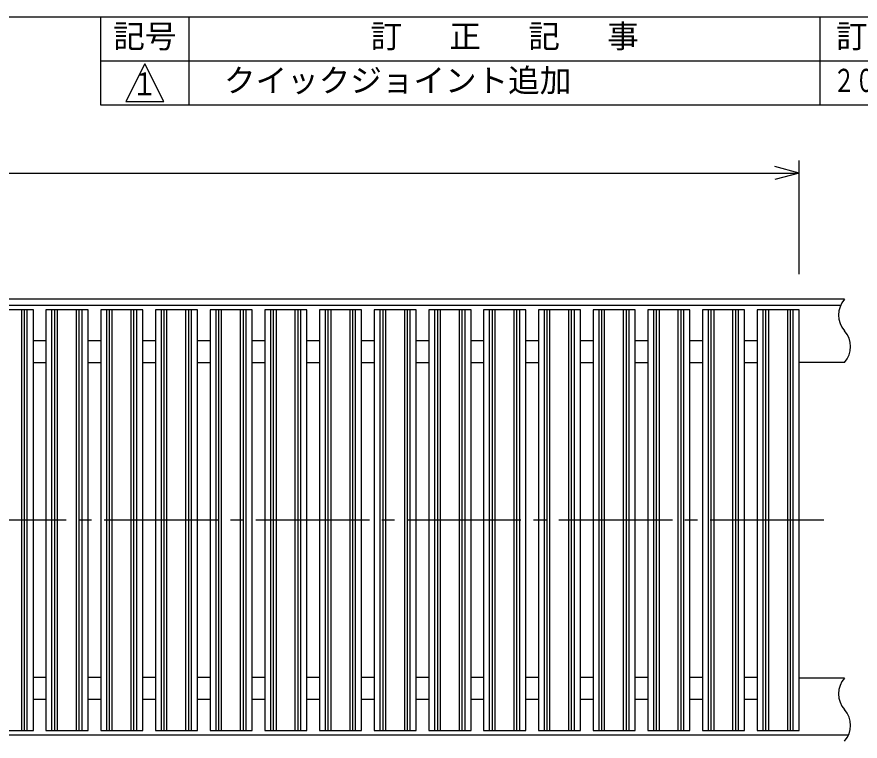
# Model space of a CAD drawing. Units: millimetres, scale not verified. Extents: x -819 to 819, y -558 to 522.
# Drawn here: x 137.2 to 537.9, y 177.8 to 522 of the extents above; entities that cross this region are included whole.
import ezdxf
from ezdxf.enums import TextEntityAlignment as Align

# ---------------------------------------------------------------- set-up
doc = ezdxf.new("R2010")
doc.units = ezdxf.units.MM
doc.header["$LTSCALE"] = 6
doc.linetypes.add('CHAIN2', pattern=[12, 9, -1, 1, -1])
for name, color, linetype in [('0-0_計極細', 2, 'Continuous'), ('0-1_計細線', 3, 'Continuous'), ('0-5_寸法線', 7, 'Continuous'), ('0-7_枠細線', 5, 'Continuous'), ('0-9_枠極太', 5, 'Continuous')]:
    doc.layers.add(name, color=color, linetype=linetype)
doc.styles.add('ＭＳ ゴシック', font='')
doc.styles.get('ＭＳ ゴシック').set_extended_font_data('MS Gothic')

msp = doc.modelspace()

# ---------------------------------------------------------------- linework, layer by layer
at = {"layer": '0-0_計極細'}
for p, q in [((139.501, 182.769), (139.501, 382.769)), ((140.824, 182.769), (140.824, 382.769)), ((142.147, 182.769), (142.147, 382.769)), ((153.855, 182.769), (153.855, 382.769)), ((155.178, 182.769), (155.178, 382.769)), ((156.501, 182.769), (156.501, 382.769)), ((165.501, 182.769), (165.501, 382.769)), ((166.824, 182.769), (166.824, 382.769)), ((168.147, 182.769), (168.147, 382.769)), ((179.855, 182.769), (179.855, 382.769)), ((181.178, 182.769), (181.178, 382.769)), ((182.501, 182.769), (182.501, 382.769)), ((191.501, 182.769), (191.501, 382.769)), ((192.824, 182.769), (192.824, 382.769)), ((194.147, 182.769), (194.147, 382.769)), ((205.855, 182.769), (205.855, 382.769)), ((207.178, 182.769), (207.178, 382.769)), ((208.501, 182.769), (208.501, 382.769)), ((217.501, 182.769), (217.501, 382.769)), ((218.824, 182.769), (218.824, 382.769)), ((220.147, 182.769), (220.147, 382.769)), ((231.855, 182.769), (231.855, 382.769)), ((233.178, 182.769), (233.178, 382.769)), ((234.501, 182.769), (234.501, 382.769)), ((243.501, 182.769), (243.501, 382.769)), ((244.824, 182.769), (244.824, 382.769)), ((246.147, 182.769), (246.147, 382.769)), ((257.855, 182.769), (257.855, 382.769)), ((259.178, 182.769), (259.178, 382.769)), ((260.501, 182.769), (260.501, 382.769)), ((269.501, 182.769), (269.501, 382.769)), ((270.824, 182.769), (270.824, 382.769)), ((272.147, 182.769), (272.147, 382.769)), ((283.855, 182.769), (283.855, 382.769)), ((285.178, 182.769), (285.178, 382.769)), ((286.501, 182.769), (286.501, 382.769)), ((295.501, 182.769), (295.501, 382.769)), ((296.824, 182.769), (296.824, 382.769)), ((298.147, 182.769), (298.147, 382.769)), ((309.855, 182.769), (309.855, 382.769)), ((311.178, 182.769), (311.178, 382.769)), ((312.501, 182.769), (312.501, 382.769)), ((321.501, 182.769), (321.501, 382.769)), ((322.824, 182.769), (322.824, 382.769)), ((324.147, 182.769), (324.147, 382.769)), ((335.855, 182.769), (335.855, 382.769)), ((337.178, 182.769), (337.178, 382.769)), ((338.501, 182.769), (338.501, 382.769)), ((347.501, 182.769), (347.501, 382.769)), ((348.824, 182.769), (348.824, 382.769)), ((350.147, 182.769), (350.147, 382.769)), ((361.855, 182.769), (361.855, 382.769)), ((363.178, 182.769), (363.178, 382.769)), ((364.501, 182.769), (364.501, 382.769)), ((373.501, 182.769), (373.501, 382.769)), ((374.824, 182.769), (374.824, 382.769)), ((376.147, 182.769), (376.147, 382.769)), ((387.855, 182.769), (387.855, 382.769)), ((389.178, 182.769), (389.178, 382.769)), ((390.501, 182.769), (390.501, 382.769)), ((399.501, 182.769), (399.501, 382.769)), ((400.824, 182.769), (400.824, 382.769)), ((402.147, 182.769), (402.147, 382.769)), ((413.855, 182.769), (413.855, 382.769)), ((415.178, 182.769), (415.178, 382.769)), ((416.501, 182.769), (416.501, 382.769)), ((425.501, 182.769), (425.501, 382.769)), ((426.824, 182.769), (426.824, 382.769)), ((428.147, 182.769), (428.147, 382.769)), ((439.855, 182.769), (439.855, 382.769)), ((441.178, 182.769), (441.178, 382.769)), ((442.501, 182.769), (442.501, 382.769)), ((451.501, 182.769), (451.501, 382.769)), ((452.824, 182.769), (452.824, 382.769)), ((454.147, 182.769), (454.147, 382.769)), ((465.855, 182.769), (465.855, 382.769)), ((467.178, 182.769), (467.178, 382.769)), ((468.501, 182.769), (468.501, 382.769)), ((477.501, 182.769), (477.501, 382.769)), ((478.824, 182.769), (478.824, 382.769)), ((480.147, 182.769), (480.147, 382.769)), ((491.855, 182.769), (491.855, 382.769)), ((493.178, 182.769), (493.178, 382.769)), ((494.501, 182.769), (494.501, 382.769)), ((503.501, 182.769), (503.501, 382.769)), ((504.824, 182.769), (504.824, 382.769)), ((506.147, 182.769), (506.147, 382.769))]:
    msp.add_line(p, q, dxfattribs=at)
at = {"layer": '0-0_計極細', "linetype": 'CHAIN2'}
msp.add_line((520.681, 282.769), (-496.994, 282.769), dxfattribs=at)
at = {"layer": '0-0_計極細'}
for centre, start, end in [((538.947, 380.269), 138.39585, 221.60415), ((522.055, 365.269), 318.39585, 41.60415), ((538.947, 200.269), 138.39585, 221.60415), ((522.055, 185.269), 318.39585, 41.60415)]:
    msp.add_arc(centre, 11.296, start, end, dxfattribs=at)
at = {"layer": '0-1_計細線'}
for p, q in [((528.587, 384.769), (-501.413, 384.769)), ((530.501, 387.769), (-499.499, 387.769)), ((151.001, 368.019), (145.001, 368.019)), ((177.001, 368.019), (171.001, 368.019)), ((203.001, 368.019), (197.001, 368.019)), ((229.001, 368.019), (223.001, 368.019)), ((255.001, 368.019), (249.001, 368.019)), ((281.001, 368.019), (275.001, 368.019)), ((307.001, 368.019), (301.001, 368.019)), ((333.001, 368.019), (327.001, 368.019)), ((359.001, 368.019), (353.001, 368.019)), ((385.001, 368.019), (379.001, 368.019)), ((411.001, 368.019), (405.001, 368.019)), ((437.001, 368.019), (431.001, 368.019)), ((463.001, 368.019), (457.001, 368.019)), ((489.001, 368.019), (483.001, 368.019)), ((151.001, 357.519), (145.001, 357.519)), ((177.001, 357.519), (171.001, 357.519)), ((203.001, 357.519), (197.001, 357.519)), ((229.001, 357.519), (223.001, 357.519)), ((255.001, 357.519), (249.001, 357.519)), ((281.001, 357.519), (275.001, 357.519)), ((307.001, 357.519), (301.001, 357.519)), ((333.001, 357.519), (327.001, 357.519)), ((359.001, 357.519), (353.001, 357.519)), ((385.001, 357.519), (379.001, 357.519)), ((411.001, 357.519), (405.001, 357.519)), ((437.001, 357.519), (431.001, 357.519)), ((463.001, 357.519), (457.001, 357.519)), ((489.001, 357.519), (483.001, 357.519)), ((530.501, 357.769), (509.001, 357.769)), ((151.001, 208.019), (145.001, 208.019)), ((177.001, 208.019), (171.001, 208.019)), ((203.001, 208.019), (197.001, 208.019)), ((229.001, 208.019), (223.001, 208.019)), ((255.001, 208.019), (249.001, 208.019)), ((281.001, 208.019), (275.001, 208.019)), ((307.001, 208.019), (301.001, 208.019)), ((333.001, 208.019), (327.001, 208.019)), ((359.001, 208.019), (353.001, 208.019)), ((385.001, 208.019), (379.001, 208.019)), ((411.001, 208.019), (405.001, 208.019)), ((437.001, 208.019), (431.001, 208.019)), ((463.001, 208.019), (457.001, 208.019)), ((489.001, 208.019), (483.001, 208.019)), ((530.501, 207.769), (509.001, 207.769)), ((151.001, 197.519), (145.001, 197.519)), ((177.001, 197.519), (171.001, 197.519)), ((203.001, 197.519), (197.001, 197.519)), ((229.001, 197.519), (223.001, 197.519)), ((255.001, 197.519), (249.001, 197.519)), ((281.001, 197.519), (275.001, 197.519)), ((307.001, 197.519), (301.001, 197.519)), ((333.001, 197.519), (327.001, 197.519)), ((359.001, 197.519), (353.001, 197.519)), ((385.001, 197.519), (379.001, 197.519)), ((411.001, 197.519), (405.001, 197.519)), ((437.001, 197.519), (431.001, 197.519)), ((463.001, 197.519), (457.001, 197.519)), ((489.001, 197.519), (483.001, 197.519)), ((-497.585, 180.769), (532.415, 180.769))]:
    msp.add_line(p, q, dxfattribs=at)
for points in [[(145.001, 182.769), (145.001, 382.769), (125.001, 382.769), (125.001, 182.769)], [(171.001, 182.769), (171.001, 382.769), (151.001, 382.769), (151.001, 182.769)], [(197.001, 182.769), (197.001, 382.769), (177.001, 382.769), (177.001, 182.769)], [(223.001, 182.769), (223.001, 382.769), (203.001, 382.769), (203.001, 182.769)], [(249.001, 182.769), (249.001, 382.769), (229.001, 382.769), (229.001, 182.769)], [(275.001, 182.769), (275.001, 382.769), (255.001, 382.769), (255.001, 182.769)], [(301.001, 182.769), (301.001, 382.769), (281.001, 382.769), (281.001, 182.769)], [(327.001, 182.769), (327.001, 382.769), (307.001, 382.769), (307.001, 182.769)], [(353.001, 182.769), (353.001, 382.769), (333.001, 382.769), (333.001, 182.769)], [(379.001, 182.769), (379.001, 382.769), (359.001, 382.769), (359.001, 182.769)], [(405.001, 182.769), (405.001, 382.769), (385.001, 382.769), (385.001, 182.769)], [(431.001, 182.769), (431.001, 382.769), (411.001, 382.769), (411.001, 182.769)], [(457.001, 182.769), (457.001, 382.769), (437.001, 382.769), (437.001, 182.769)], [(483.001, 182.769), (483.001, 382.769), (463.001, 382.769), (463.001, 182.769)], [(509.001, 182.769), (509.001, 382.769), (489.001, 382.769), (489.001, 182.769)]]:
    msp.add_lwpolyline(points, close=True, dxfattribs=at)
at = {"layer": '0-5_寸法線'}
for p, q in [((509.001, 399.769), (509.001, 453.769)), ((509.001, 447.769), (497.41, 450.875)), ((-472.999, 447.769), (509.001, 447.769)), ((509.001, 447.769), (497.41, 444.663))]:
    msp.add_line(p, q, dxfattribs=at)
at = {"layer": '0-7_枠細線'}
for p, q in [((177, 480), (177, 522)), ((219, 480), (219, 522)), ((519, 480), (519, 522)), ((819, 501), (177, 501)), ((198, 499.731), (189, 481.731)), ((207, 481.731), (198, 499.731)), ((189, 481.731), (207, 481.731)), ((819, 480), (177, 480))]:
    msp.add_line(p, q, dxfattribs=at)
at = {"layer": '0-9_枠極太'}
msp.add_lwpolyline([(-819, -558), (-819, 522), (819, 522), (819, -558)], close=True, dxfattribs=at)

# ---------------------------------------------------------------- texts
at = {"layer": '0-7_枠細線', "style": 'ＭＳ ゴシック'}
for s, p in [('記号', (183, 504)), ('訂\u3000 正\u3000 記\u3000 事', (305.25, 504)), ('訂 正 年 月 日', (526.5, 504)), ('クイックジョイント追加', (235.62, 483))]:
    msp.add_text(s, height=11, dxfattribs=at).set_placement(p, align=Align.BOTTOM_LEFT)
for s, width, p in [('２０２１．０８．０１', 0.7, (525, 483)), ('１', 0.8, (191.838, 481.362))]:
    msp.add_text(s, height=11, dxfattribs=dict(at, width=width)).set_placement(p, align=Align.BOTTOM_LEFT)

doc.saveas('drawing.dxf')
